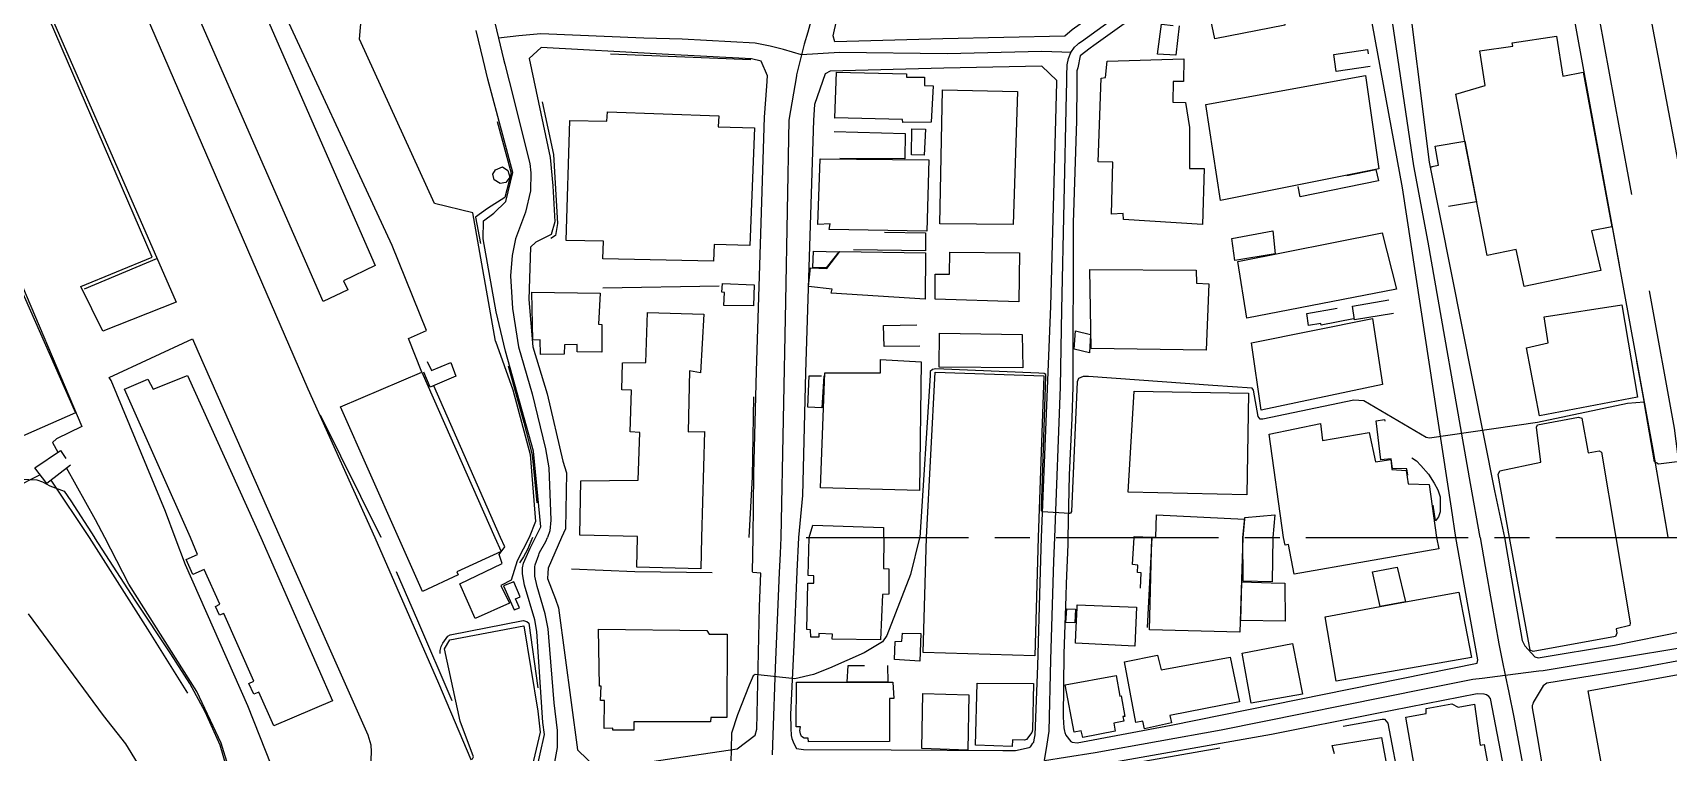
# Model space of a CAD drawing. Header units: millimetres. Extents: x 198785 to 203305, y 542885 to 545889.
# Drawn here: x 200731.4 to 201065.2, y 544460.4 to 544607.3 of the extents above; entities that cross this region are included whole.
import ezdxf

# ---------------------------------------------------------------- set-up
doc = ezdxf.new("R2010")
doc.units = ezdxf.units.MM
for name, pattern in [('FENCE_25K', [54.3, 28.7, -9.2, -16.4]), ('HIDDEN_BULD_25K', [28.8, 18.4, -10.4]), ('HIDDEN_EMD_25K', [50.97, 33.12, -5.36, 7.13, -5.36]), ('HIDDEN_IN_25K', [56.5, 36.5, -20])]:
    doc.linetypes.add(name, pattern=pattern)
for name, color, linetype in [('A0013114', 253, 'Continuous'), ('A0013117', 253, 'Continuous'), ('A0013118', 253, 'Continuous'), ('A0023214', 253, 'Continuous'), ('A0023217', 253, 'Continuous'), ('A0033324', 253, 'Continuous'), ('B0014111', 253, 'Continuous'), ('B0014113', 253, 'Continuous'), ('B0014115', 253, 'Continuous'), ('B0014116', 253, 'Continuous'), ('B0014118', 253, 'Continuous'), ('B0024120', 253, 'Continuous'), ('C0076117', 253, 'Continuous'), ('F0017111', 253, 'Continuous'), ('F0047224', 253, 'Continuous'), ('G0018117', 253, 'Continuous')]:
    doc.layers.add(name, color=color, linetype=linetype)

msp = doc.modelspace()

# ---------------------------------------------------------------- linework, layer by layer
at = {"layer": 'A0013114'}
for points in [[(201065.15, 544504.27), (201064.93, 544505.54), (201062.42, 544520.2), (201062.06, 544522.16), (201039.26, 544646.93), (201036.02, 544665.5)], [(201065.15, 544504.26), (201065.15, 544504.27)]]:
    msp.add_lwpolyline(points, dxfattribs=at)
at = {"layer": 'A0013117'}
for points in [[(200895.1, 544605.41), (200894.77, 544606.62), (200896.73, 544615.45), (200908.95, 544639.68), (200929.26, 544680.81), (200946.98, 544717.17), (200947.73, 544718.6), (200949.03, 544719.5), (200952.53, 544719.63), (200969.44, 544691.81), (200974.62, 544683.76), (200994.59, 544651.23), (200995.35, 544649.58), (200994.86, 544646.05), (200991.31, 544642.39), (200963.49, 544622.09), (200943.49, 544607.84), (200942.03, 544606.53), (200917.14, 544606), (200895.1, 544605.41)], [(201036.02, 544665.5), (201034.07, 544666.21), (201010.74, 544647.92), (201008.77, 544643.83), (201008.5, 544639.71), (201011.38, 544620.53), (201016.33, 544580.86), (201029.67, 544513.75), (201031.73, 544504.26)], [(201021.81, 544504.26), (201020.89, 544510.2), (201010.91, 544575.62), (200999.79, 544636.35), (200995.29, 544637.95), (200966.49, 544618), (200947.96, 544604.65), (200947.22, 544604.12), (200945.12, 544602.56), (200944.68, 544600.11), (200944.5, 544599.47), (200944.48, 544596.79), (200944.43, 544589.24), (200943.74, 544568.47), (200943.69, 544534.98), (200943.47, 544528.61), (200942.92, 544517.03), (200942.66, 544504.25)], [(200834.03, 544504.23), (200835.13, 544506.41), (200833.63, 544521.85), (200827.9, 544542.29), (200826.02, 544550.27), (200823.32, 544565.21), (200823.4, 544568.87), (200825.5, 544570.43), (200827.95, 544572.81), (200829.39, 544578.71), (200824.29, 544597.77), (200823.34, 544601.78), (200821.94, 544607.69)], [(200878.45, 544504.24), (200878.6, 544517.28), (200879.12, 544538.19), (200880.75, 544589.99), (200881.25, 544596.33), (200881.35, 544598.46), (200880.04, 544601.43), (200878.12, 544601.91), (200859.86, 544602.89), (200835.15, 544604.23), (200832.7, 544602), (200837.02, 544581.79), (200837.54, 544576.03), (200837.95, 544568.63), (200837.22, 544566.09), (200834.06, 544564.54), (200833.02, 544563.51), (200832.68, 544552.82), (200833.46, 544543.13), (200836.38, 544533.55), (200839.58, 544519.81), (200840.33, 544517.44), (200840.12, 544505.99), (200839.34, 544504.23)], [(200937.27, 544504.25), (200939.17, 544551.43), (200940.38, 544597.1), (200940.4, 544597.49), (200937.31, 544600.43), (200917.33, 544600), (200894.13, 544599.38), (200893.09, 544598.88), (200890.98, 544592.6), (200890.74, 544589.44), (200889.12, 544537.91), (200888.49, 544512.79), (200887.66, 544504.24)], [(200833.2, 544452.21), (200835.88, 544464.04), (200835.55, 544466.46), (200834.3, 544485.02), (200833.88, 544487.45), (200831.76, 544494.51), (200831.34, 544496.79), (200831.34, 544498.02), (200831.55, 544498.99), (200832.95, 544502.03), (200834.03, 544504.23)], [(200834.03, 544504.23), (200834.03, 544504.23)], [(200839.34, 544504.23), (200836.59, 544497.99), (200836.51, 544496.93), (200836.49, 544495.84), (200838.09, 544491.64), (200838.71, 544489.91), (200842.57, 544460.93), (200846.71, 544456.86), (200875.2, 544461.07), (200878.84, 544463.9), (200879.2, 544465.09), (200879.71, 544490.16), (200879.99, 544496.92), (200878.37, 544497.06), (200878.32, 544497.2), (200878.45, 544504.24)], [(200839.34, 544504.23), (200839.34, 544504.23)], [(200878.45, 544504.24), (200878.45, 544504.24)], [(200887.66, 544504.24), (200887.36, 544497.28), (200886.72, 544482.33), (200886.08, 544468.09), (200886.11, 544465.32), (200886.22, 544463.84), (200886.34, 544463.2), (200886.57, 544462.51), (200886.66, 544462.3), (200887.28, 544461.17), (200888.72, 544460.95), (200906.59, 544460.9), (200929.4, 544460.73), (200931.95, 544460.73), (200934.74, 544461.36), (200935.01, 544461.52), (200935.15, 544461.68), (200935.52, 544462.26), (200935.68, 544462.49), (200935.8, 544462.93), (200935.94, 544463.99), (200936.49, 544478.07), (200937, 544495.08), (200937.27, 544504.25)], [(200887.66, 544504.24), (200887.66, 544504.24)], [(200937.27, 544504.25), (200937.27, 544504.25)], [(200942.66, 544504.25), (200942.61, 544502.81), (200942.3, 544494.87), (200942.2, 544492.26), (200941.85, 544480.49), (200941.67, 544467.56), (200941.79, 544465.42), (200941.93, 544464.7), (200942.02, 544464.45), (200942.23, 544463.92), (200943.23, 544462.63), (200943.54, 544462.48), (200944.53, 544462.32), (200963.69, 544465.95), (201026.15, 544478.58), (201026.32, 544479.27), (201024.35, 544490.18), (201021.82, 544504.26)], [(200942.66, 544504.25), (200942.66, 544504.25)], [(201021.81, 544504.26), (201021.81, 544504.26)], [(201031.73, 544504.26), (201031.73, 544504.26)], [(201031.73, 544504.26), (201033.86, 544491.81), (201035.32, 544483.2), (201035.87, 544482.14), (201037.92, 544479.89), (201038.61, 544479.65), (201054.15, 544482.24), (201068.27, 544485.14)], [(201069.79, 544479.57), (201058.9, 544477.52), (201040.36, 544474.52), (201039.6, 544473.94), (201037.59, 544470.55), (201037.48, 544470.22), (201037.39, 544469.95), (201037.36, 544469.49), (201037.92, 544466.44), (201040.43, 544451.65), (201043.56, 544433.3), (201049.98, 544399.23), (201050.35, 544398.79), (201051.04, 544398.79)], [(201032.71, 544451.61), (201028.87, 544471.4), (201028.52, 544471.79), (201028.07, 544472.09), (201027.58, 544472.23), (201026.15, 544472.36), (201005.32, 544468.22), (200984.16, 544464.06), (200951.85, 544458.33)]]:
    msp.add_lwpolyline(points, dxfattribs=at)
at = {"layer": 'A0013118'}
for points in [[(200811.78, 544546.5), (200804.75, 544563.84), (200780.24, 544616.79), (200817.32, 544665.59), (200821.04, 544669.17), (200844.61, 544700.92), (200871.41, 544737), (200858.24, 544768.9), (200862.25, 544770.99), (200862.18, 544771.43), (200854.61, 544788.66), (200848.28, 544803.07), (200846.79, 544804.25), (200810.09, 544820.18)], [(200745.72, 544546.35), (200741.28, 544555.48), (200755.84, 544561.45), (200729.9, 544621.54), (200715.06, 544615.46), (200709.11, 544628.11), (200707.25, 544630.76), (200693.15, 544640.3), (200692.49, 544641.06), (200692.17, 544642.3), (200691.84, 544643.84), (200702.02, 544658.66), (200723.22, 544684.45), (200729.07, 544692.82), (200732.25, 544701.05), (200733.63, 544711.95), (200733.84, 544720.83), (200729.53, 544741.4), (200741.76, 544747.12), (200756.09, 544715.42), (200760.62, 544702.81), (200718.09, 544649.71), (200760.72, 544552.28), (200745.72, 544546.35)], [(200825.89, 544544.28), (200821.24, 544570.52), (200813.43, 544572.4), (200798.09, 544605.97), (200798.85, 544614.69), (200817.07, 544637.34), (200822.45, 544636.57), (200846.7, 544651.73), (200854.28, 544659.8), (200868.2, 544698.27), (200887.79, 544720.84), (200890.05, 544723.59)], [(200778.15, 544661.81), (200758.06, 544676.13), (200754.96, 544676.44), (200753.62, 544675.76), (200752.25, 544674.53), (200737.16, 544652.78), (200752.63, 544615.4), (200787.55, 544534.6), (200801.21, 544504.23)], [(200697.1, 544631.43), (200741.48, 544526.91), (200736.26, 544524.35), (200735.44, 544523.64), (200736.55, 544521.64)], [(200810.85, 544537.99), (200808.14, 544544.85), (200811.78, 544546.5)], [(200760.51, 544504.22), (200758.5, 544509.55), (200747.41, 544536.29), (200747, 544536.91), (200764.01, 544544.77), (200765.12, 544542.24), (200781.92, 544504.23)], [(200825.89, 544544.28), (200829.39, 544534.38), (200832.91, 544521.16), (200834.01, 544507.47), (200832.73, 544504.23)], [(200826.89, 544504.23), (200813.28, 544535.2)], [(200746.13, 544504.22), (200744.25, 544507.83), (200738.35, 544518.42)], [(200746.13, 544504.22), (200746.13, 544504.22)], [(200774.17, 544448.38), (200769.89, 544462.29), (200764.92, 544472.77), (200751.06, 544494.74), (200746.13, 544504.22)], [(200781.92, 544504.23), (200799.83, 544463.98), (200800.44, 544461.91), (200800.5, 544460.52), (200798.38, 544411.03), (200795.93, 544364.76), (200795.03, 544363.05), (200783.25, 544363.62), (200781.23, 544366.45), (200779.38, 544372.03), (200779.16, 544389.27), (200781.3, 544444.13), (200781.37, 544454.55), (200775.31, 544469.89), (200762.62, 544498.66), (200760.51, 544504.22)], [(200760.51, 544504.22), (200760.51, 544504.22)], [(200781.92, 544504.23), (200781.92, 544504.23)], [(200801.21, 544504.23), (200801.21, 544504.23)], [(200801.21, 544504.23), (200814.24, 544474.52), (200820.8, 544458.89), (200821.15, 544459.03), (200821.35, 544459.47), (200818.67, 544466.73), (200815.47, 544481.54), (200816.57, 544483.33), (200831.67, 544486.22), (200834.52, 544468.76), (200834.98, 544464.51), (200832.28, 544452.94), (200826.8, 544453.25), (200826.25, 544452.84), (200825.79, 544451.94), (200825.03, 544429.58), (200822.76, 544381.43), (200822.46, 544378.99), (200816.79, 544378.96), (200816.58, 544373.98), (200818.1, 544358.92), (200819.24, 544359.18)], [(200832.73, 544504.23), (200830.29, 544499.49), (200829.06, 544495.52), (200826.93, 544494.42), (200828.72, 544490.82), (200821.7, 544487.69), (200818.61, 544494.8), (200827.24, 544498.94), (200826.62, 544500.78), (200827.73, 544502.32), (200826.89, 544504.23)], [(200826.89, 544504.23), (200826.89, 544504.23)], [(200832.73, 544504.23), (200832.73, 544504.23)]]:
    msp.add_lwpolyline(points, dxfattribs=at)
at = {"layer": 'A0023214'}
msp.add_lwpolyline([(201016.04, 544797.6), (201021.46, 544782.88), (201022.48, 544779.77), (201035.06, 544741.28), (201037.48, 544732.85), (201043.97, 544710.28), (201048.74, 544684.49), (201049.01, 544683.04), (201050.02, 544677.56), (201051.4, 544670.12), (201051.53, 544669.42), (201051.63, 544668.89), (201051.73, 544668.24), (201056.6, 544636.35), (201065.91, 544587.09), (201077.71, 544524.59), (201079.96, 544512.68), (201080.75, 544508.54), (201081.55, 544504.27), (201081.55, 544504.27)], dxfattribs=at)
at = {"layer": 'A0023217'}
for points in [[(200949.02, 544729.97), (200945.23, 544722.59), (200944.89, 544721.92), (200944.28, 544720.68), (200916.52, 544664.16), (200906.25, 544643.26), (200892.25, 544615.45), (200890.42, 544610.39), (200889.56, 544607.36), (200888.87, 544604.94), (200888.32, 544602.75)], [(200943.27, 544603.22), (200944.01, 544604.32), (200944.64, 544604.86), (200944.91, 544605.1), (200945.41, 544605.46), (200970.26, 544623.47), (200991.31, 544638.72), (200995.1, 544641.48), (200997.5, 544643.23), (201001.3, 544645.99)], [(201026.77, 544504.26), (201024.77, 544515.28), (201016.19, 544564.54), (201013.2, 544580.1), (201005.1, 544635.27), (201004.28, 544638.07), (201003, 544642.43), (201002.82, 544642.81), (201001.3, 544645.99)], [(200825.67, 544609.53), (200826.48, 544606.16)], [(200888.32, 544602.75), (200884.62, 544603.8), (200881.88, 544604.49), (200878.83, 544605.1), (200863.93, 544605.91), (200856.1, 544606.16), (200835.13, 544607.03), (200830.63, 544606.6), (200826.48, 544606.16)], [(200826.48, 544606.16), (200827.52, 544601.88), (200827.78, 544600.83), (200828.62, 544597.39), (200832.89, 544580.58), (200833.06, 544578.67), (200833.01, 544575), (200831.99, 544570.66), (200829.96, 544565.19), (200829.24, 544561.81), (200828.9, 544557.61), (200829.16, 544553.19), (200829.3, 544550.94), (200830.58, 544543.13), (200833.37, 544533.55), (200836.09, 544522.35), (200836.76, 544518.46), (200837.16, 544507.8), (200836.95, 544505.56), (200836.49, 544504.23), (200836.49, 544504.23)], [(200888.32, 544602.75), (200887.71, 544600.31), (200887.3, 544598.67), (200887.25, 544598.45), (200885.74, 544589.44), (200885.01, 544552.37), (200884.06, 544504.24), (200884.06, 544504.24)], [(200943.27, 544603.22), (200941.44, 544603.28), (200937.31, 544603.43), (200918.04, 544602.96), (200896.07, 544603.23), (200888.32, 544602.75)], [(200939.97, 544504.25), (200939.97, 544504.25), (200941.11, 544534.98), (200941.44, 544550.69), (200942.38, 544594.76), (200942.42, 544597.14), (200942.45, 544598.49), (200942.49, 544600.62), (200942.5, 544600.71), (200942.74, 544601.98), (200943.27, 544603.22)], [(200837.58, 544456.15), (200838.51, 544461.35), (200838.5, 544464.85), (200837.8, 544470.47), (200836.77, 544483.9), (200836.61, 544485.62), (200835.99, 544488.62), (200834.37, 544494.23), (200833.91, 544496.32), (200833.89, 544498.26), (200833.98, 544498.63), (200834.68, 544500.69), (200834.76, 544500.96), (200834.84, 544501.18), (200836.12, 544503.42), (200836.49, 544504.23)], [(200884.06, 544504.24), (200883.91, 544500.96), (200883.73, 544497.1), (200882.93, 544477.66), (200882.47, 544463.87), (200882.31, 544459.88)], [(200937.89, 544458.73), (200938.43, 544462.07), (200938.86, 544464.7), (200939.17, 544479.28), (200939.67, 544494.98), (200939.81, 544499.41), (200939.97, 544504.25)], [(201026.77, 544504.26), (201026.77, 544504.26), (201027.81, 544498.34), (201029.11, 544491), (201030.6, 544482.52), (201030.73, 544481.88), (201031.29, 544479.15), (201031.9, 544476.13)], [(201031.9, 544476.13), (201038.74, 544477), (201039.61, 544477.11), (201069.12, 544482), (201085.16, 544484.66)], [(200937.89, 544458.73), (200942.17, 544459.39), (200948.19, 544460.33), (200973.92, 544465.01), (201015.73, 544473.4), (201025.26, 544475.29), (201027.21, 544475.54), (201031.9, 544476.13)], [(201031.9, 544476.13), (201032.62, 544472.59), (201033.64, 544467.56), (201041.31, 544426.12), (201046.49, 544397.8), (201048.03, 544389.41)]]:
    msp.add_lwpolyline(points, dxfattribs=at)
at = {"layer": 'A0033324', "linetype": 'HIDDEN_IN_25K', "flags": 128}
msp.add_lwpolyline([(201065.15, 544504.26), (201065.15, 544504.27), (201062.42, 544520.2), (201050.84, 544583.57), (201039.26, 544646.93), (201036.02, 544665.5), (201039.53, 544666.32), (201040.94, 544666.36), (201047.73, 544628.43), (201055.14, 544587.86), (201059.73, 544562.76), (201066.35, 544526.53), (201069.21, 544504.27)], dxfattribs=at)
at = {"layer": 'B0014111'}
for points in [[(200986.92, 544608.79), (200972.64, 544606.02), (200969.85, 544619.33), (200983.66, 544629.73), (200985.24, 544630.61), (200998.48, 544632.8), (201001.7, 544613.86), (200986.59, 544610.9), (200986.92, 544608.79)], [(201023.66, 544585.1), (201021.8, 544594.69), (201027.82, 544596.51), (201026.69, 544603.55), (201033.4, 544604.48), (201033.28, 544605.2), (201042.31, 544606.54), (201043.66, 544598.38), (201047.81, 544599.2), (201053.62, 544567.65), (201049.49, 544566.85), (201051.41, 544558.72), (201035.75, 544555.43), (201034.14, 544563.03), (201028.17, 544561.82), (201023.66, 544585.1)], [(200914.77, 544589.02), (200908.96, 544588.92), (200908.91, 544589.54), (200895.04, 544589.88), (200895.11, 544589.91), (200895.44, 544599.18), (200909.69, 544598.89), (200909.72, 544598.21), (200913.37, 544598.21), (200913.42, 544596.5), (200915.13, 544596.44), (200914.77, 544589.02)], [(200966.28, 544601.92), (200966.27, 544597.3), (200964.13, 544597.3), (200964.06, 544593.07), (200966.67, 544593.03), (200967.46, 544587.89), (200967.45, 544579.51), (200970.44, 544579.51), (200970.13, 544568.09), (200953.98, 544569.14), (200953.93, 544570.35), (200951.56, 544570.25), (200951.8, 544580.81), (200948.8, 544580.88), (200949.46, 544598.01), (200950.35, 544598.13), (200950.68, 544601.45), (200966.28, 544601.92)], [(200932.38, 544595.24), (200931.45, 544568.13), (200916.5, 544568.23), (200917.03, 544595.6), (200932.38, 544595.24)], [(200871.41, 544590.32), (200871.31, 544588.05), (200878.72, 544587.86), (200877.72, 544563.83), (200870.45, 544564.01), (200870.35, 544560.66), (200847.77, 544561.11), (200847.88, 544564.72), (200840.27, 544564.87), (200841.01, 544589.32), (200848.58, 544589.18), (200848.68, 544591.11), (200871.41, 544590.32)], [(200914.28, 544581.33), (200913.84, 544566.72), (200893.97, 544567.07), (200894.11, 544568.23), (200891.61, 544568.12), (200892.09, 544581.52), (200914.28, 544581.33)], [(200984.93, 544562.14), (200976.74, 544560.75), (200976.12, 544565.27), (200984.44, 544566.85), (200984.93, 544562.14)], [(201009.69, 544554.93), (200979.16, 544549), (200977.34, 544560.57), (201006.76, 544566.42), (201009.69, 544554.93)], [(200913.58, 544562.32), (200913.53, 544552.89), (200894.38, 544554.07), (200894.53, 544554.94), (200889.74, 544555.46), (200890.16, 544559.28), (200893.49, 544559.16), (200896.14, 544562.61), (200913.58, 544562.32)], [(200932.77, 544562.33), (200932.63, 544552.35), (200915.57, 544552.9), (200915.55, 544558.01), (200918.51, 544557.98), (200918.58, 544562.47), (200932.77, 544562.33)], [(200878.62, 544555.82), (200878.53, 544551.5), (200872.46, 544551.59), (200872.58, 544554.22), (200872.06, 544554.32), (200872.15, 544556.07), (200878.62, 544555.82)], [(201006.83, 544535.48), (200982.07, 544530.19), (200980.12, 544543.94), (201004.82, 544548.94), (201006.83, 544535.48)], [(201058.9, 544532.85), (201038.9, 544529.07), (201036.19, 544542.94), (201040.63, 544543.93), (201039.86, 544549.25), (201055.66, 544551.7), (201058.9, 544532.85)], [(200933.35, 544545.64), (200933.47, 544538.88), (200916.41, 544539), (200916.43, 544545.91), (200933.35, 544545.64)], [(200912.73, 544540.06), (200912.34, 544513.85), (200892.15, 544514.34), (200893.05, 544537.82), (200904.43, 544537.85), (200904.44, 544540.59), (200912.73, 544540.06)], [(200806.08, 544504.23), (200794.25, 544530.87), (200810.85, 544537.99), (200825.72, 544504.23)], [(200913.81, 544504.24), (200915.58, 544537.96), (200937.72, 544537.2), (200936.55, 544504.25)], [(200979.48, 544533.66), (200979.17, 544512.91), (200954.92, 544513.46), (200956.16, 544534.1), (200979.48, 544533.66)], [(200986.67, 544504.25), (200986.67, 544504.25), (200983.69, 544525.29), (200994.2, 544527.52), (200994.61, 544524.03), (201004.09, 544525.64), (201005.42, 544519.7), (201008.57, 544520.13), (201008.76, 544518.11), (201011.68, 544517.91), (201012.05, 544515.17), (201016.37, 544515.07), (201017.85, 544504.26)], [(201032.77, 544504.26), (201030.42, 544517.1), (201030.81, 544517.81), (201039.16, 544519.59), (201038.23, 544526.74), (201038.48, 544527.26), (201046.86, 544528.8), (201047.49, 544528.59), (201048.78, 544521.51), (201051.02, 544521.91), (201051.53, 544521.62), (201054.46, 544504.26)], [(200978.34, 544504.25), (200978.34, 544504.25), (200978.78, 544508.33), (200984.86, 544508.86), (200984.45, 544504.25), (200984.45, 544504.25)], [(200959.76, 544504.25), (200959.76, 544504.31), (200960.6, 544504.32), (200960.76, 544508.85), (200978.65, 544507.97), (200978.34, 544504.25), (200978.34, 544504.25)], [(200825.72, 544504.23), (200825.72, 544504.23), (200827.02, 544501.36), (200817.98, 544497.24), (200818.26, 544496.63), (200810.96, 544493.24), (200806.09, 544504.23), (200806.08, 544504.23)], [(200936.55, 544504.25), (200936.55, 544504.25), (200935.88, 544480.09), (200913.14, 544480.77), (200913.81, 544504.24), (200913.81, 544504.24)], [(200978.34, 544504.25), (200977.7, 544484.89), (200959.29, 544485.37), (200959.76, 544504.25), (200959.76, 544504.25)], [(200984.45, 544504.25), (200984.34, 544495.19), (200978.44, 544495.35), (200978.34, 544504.25)], [(201017.85, 544504.26), (201017.85, 544504.26), (201018.31, 544501.94), (200988.79, 544496.78), (200987.63, 544502.78), (200986.97, 544502.69), (200986.67, 544504.25)], [(201054.46, 544504.26), (201054.46, 544504.26), (201057.4, 544486.83), (201057.31, 544486.29), (201054.52, 544485.6), (201054.63, 544484.7), (201054.36, 544484.03), (201037.56, 544480.99), (201036.98, 544481.24), (201032.77, 544504.26), (201032.77, 544504.26)], [(201011.5, 544491.07), (201006.38, 544490.13), (201004.78, 544497.25), (201009.82, 544498.21), (201011.5, 544491.07)], [(200986.94, 544494.89), (200986.95, 544487.16), (200977.95, 544487.31), (200978.12, 544495.17), (200984.14, 544494.98), (200986.94, 544494.89)], [(200956.64, 544490.02), (200956.3, 544482.03), (200944.2, 544482.69), (200944.28, 544484.53), (200944.51, 544489.9), (200944.54, 544490.52), (200956.64, 544490.02)], [(200912.66, 544484.64), (200912.44, 544478.98), (200907.3, 544479.32), (200907.41, 544482.98), (200908.78, 544483.06), (200908.88, 544484.69), (200912.66, 544484.64)], [(200960.92, 544480.24), (200961.67, 544477.21), (200975.77, 544479.83), (200977.63, 544470.69), (200963.46, 544467.89), (200963.76, 544466.39), (200958.25, 544465.17), (200957.95, 544466.75), (200956.5, 544466.48), (200954.18, 544478.85), (200960.92, 544480.24)], [(200952.53, 544476.1), (200953.25, 544471.88), (200953.55, 544471.92), (200954.3, 544467.73), (200953.89, 544467.71), (200954.04, 544466.77), (200952.02, 544466.36), (200952.3, 544464.71), (200945.7, 544463.41), (200945.39, 544464.77), (200943.94, 544464.48), (200942.11, 544474.15), (200952.53, 544476.1)], [(201072.47, 544449.47), (201044.33, 544444.43), (201043.05, 544451.67), (201043, 544451.96), (201052.31, 544453.48), (201048.83, 544472.97), (201067.56, 544476.32), (201072.04, 544451.82), (201072.47, 544449.47)], [(200906.91, 544474.7), (200907.11, 544471.36), (200906.28, 544471.36), (200906.25, 544462.62), (200889.7, 544462.56), (200889.66, 544463.3), (200889.45, 544463.26), (200888.84, 544463.29), (200888.31, 544463.61), (200888.06, 544464.16), (200887.97, 544464.86), (200888.08, 544465.56), (200887.2, 544465.58), (200887.27, 544474.7), (200906.91, 544474.7)]]:
    msp.add_lwpolyline(points, dxfattribs=at)
at = {"layer": 'B0014113'}
for points in [[(200847.53, 544547.68), (200847.58, 544542.09), (200842.52, 544542.1), (200842.51, 544543.65), (200839.94, 544543.57), (200839.88, 544541.63), (200835.01, 544541.58), (200834.95, 544544.56), (200833.47, 544544.51), (200833.26, 544554.32), (200847.2, 544554.08), (200846.87, 544547.77), (200847.53, 544547.68)], [(200889.86, 544504.24), (200889.86, 544504.24), (200890.64, 544506.72), (200905.04, 544506.26), (200905.05, 544504.24), (200905.05, 544504.24)], [(200905.06, 544504.24), (200905.01, 544497.93), (200906.1, 544497.85), (200906.09, 544492.66), (200904.82, 544492.61), (200904.41, 544483.35), (200894.54, 544483.49), (200894.59, 544484.53), (200891.86, 544484.66), (200891.85, 544483.87), (200890.23, 544483.9), (200890.16, 544485.39), (200889.37, 544485.46), (200889.6, 544494.88), (200890.8, 544494.91), (200890.84, 544496.43), (200889.66, 544496.46), (200889.86, 544504.24)], [(201011.5, 544491.07), (201022.4, 544493.06), (201024.97, 544479.76), (200997.42, 544474.94), (200995.12, 544488.07), (201006.38, 544490.13), (201011.5, 544491.07)], [(200990.52, 544472.27), (200980.06, 544470.41), (200978.21, 544480.63), (200988.46, 544482.63), (200990.52, 544472.27)], [(200922.46, 544472.09), (200922.25, 544460.86), (200912.88, 544461.14), (200913.06, 544472.4), (200922.46, 544472.09)], [(200934.19, 544463.03), (200933.78, 544462.88), (200931.32, 544462.96), (200931.31, 544461.57), (200923.77, 544461.88), (200924.11, 544474.49), (200935.65, 544474.43), (200935.4, 544464.91), (200935.31, 544464.44), (200934.19, 544463.03)], [(201013.28, 544457.74), (201011.63, 544467.58), (201015.75, 544468.31), (201015.75, 544469.34), (201021.01, 544470.27)], [(201021.01, 544470.27), (201022.25, 544469.62), (201025.6, 544470.22), (201026.77, 544461.87), (201027.6, 544461.96), (201029.48, 544451.59)], [(200997.04, 544460.06), (200996.6, 544461.76), (201006.61, 544463.39)], [(201006.61, 544463.39), (201008.84, 544451.48)]]:
    msp.add_lwpolyline(points, dxfattribs=at)
at = {"layer": 'B0014115'}
for points in [[(200813.2, 544666.18), (200775.96, 544617.49), (200771.13, 544621.38), (200767.72, 544617), (200769.73, 544612.46), (200776.94, 544615.45), (200801.34, 544559.73), (200794.87, 544556.64), (200795.74, 544554.77), (200790.67, 544552.41), (200761.28, 544619.74), (200804.44, 544675.81), (200808.4, 544672.6), (200807.01, 544670.57), (200813.2, 544666.18)], [(200695.42, 544631.06), (200740.18, 544529.66), (200728.23, 544524.43), (200721.26, 544540.69), (200718.91, 544539.75), (200717.74, 544542.55), (200720.19, 544543.54), (200691.99, 544607.06), (200690.52, 544606.5), (200689.86, 544606.24), (200688.8, 544609.16), (200690.51, 544609.86), (200690.84, 544609.99), (200690.5, 544610.76), (200683.81, 544626.03), (200690.41, 544628.89), (200695.42, 544631.06)], [(201006.12, 544579.48), (200973.8, 544572.98), (200970.79, 544592.58), (201003.37, 544598.53), (201006.12, 544579.48)], [(200971.38, 544556.03), (200970.83, 544542.49), (200947.4, 544542.78), (200947.1, 544558.9), (200968.83, 544558.81), (200968.87, 544556.12), (200971.38, 544556.03)], [(200854.85, 544504.24), (200854.85, 544504.47), (200843.06, 544504.74), (200843.24, 544515.82), (200854.96, 544515.95), (200855.28, 544525.67), (200853.33, 544525.81), (200853.62, 544534.31), (200851.65, 544534.37), (200851.79, 544539.91), (200856.56, 544539.96), (200856.86, 544550.16), (200868.34, 544549.83), (200867.72, 544537.86), (200865.43, 544538.24), (200865.17, 544525.83), (200868.48, 544525.85), (200867.9, 544504.24), (200867.9, 544504.24)], [(200763.63, 544504.22), (200763.63, 544504.22), (200750.17, 544534.48), (200754.92, 544536.53), (200756.01, 544534.53), (200763.03, 544537.27), (200777.96, 544504.23), (200777.96, 544504.23)], [(200777.96, 544504.23), (200792.61, 544470.93), (200780.6, 544465.79), (200777.6, 544472.67), (200776.54, 544472.24), (200775.53, 544474.42), (200776.52, 544474.94), (200770.46, 544488.69), (200769.56, 544488.37), (200768.75, 544490.14), (200769.61, 544490.6), (200766.44, 544497.69), (200764.07, 544496.7), (200762.72, 544499.75), (200765.05, 544500.79), (200763.63, 544504.22)], [(200867.9, 544504.24), (200867.73, 544497.82), (200854.7, 544498.21), (200854.85, 544504.24), (200854.85, 544504.24)], [(200869.8, 544467.47), (200869.74, 544466.58), (200854.1, 544466.59), (200854.09, 544464.93), (200849.79, 544464.94), (200849.79, 544465.3), (200848.06, 544465.27), (200848.08, 544470.99), (200847.29, 544470.98), (200847.4, 544473.89), (200847.06, 544473.89), (200846.85, 544485.49), (200869.01, 544485.22), (200869.47, 544484.5), (200873.11, 544484.47), (200873.04, 544467.51), (200869.8, 544467.47)]]:
    msp.add_lwpolyline(points, dxfattribs=at)
at = {"layer": 'B0014116', "linetype": 'HIDDEN_BULD_25K', "flags": 128}
for points in [[(200965.32, 544608.63), (200964.68, 544602.64), (200960.93, 544602.85), (200961.72, 544609.01), (200965.32, 544608.63)], [(201004.34, 544600.37), (200997.4, 544599.36), (200996.88, 544602.8), (201003.77, 544603.86), (201004.34, 544600.37)], [(200909.44, 544586.66), (200909.36, 544581.49), (200893.09, 544581.64), (200893.16, 544587.17), (200909.44, 544586.66)], [(200913.57, 544587.59), (200913.3, 544582.25), (200910.73, 544582.36), (200910.82, 544587.66), (200913.57, 544587.59)], [(200828, 544576.69), (200826.82, 544576.5), (200825.56, 544577.26), (200825.29, 544578.36), (200825.88, 544579.3), (200827.32, 544579.86), (200828.36, 544579.14), (200828.78, 544577.8), (200828, 544576.69)], [(201006, 544577.01), (200990.06, 544573.78), (200989.6, 544576.13), (201005.47, 544579.33), (201006, 544577.01)], [(200913.62, 544566.42), (200913.62, 544562.76), (200898.57, 544562.93), (200898.88, 544566.68), (200913.62, 544566.42)], [(200895.9, 544562.54), (200893.34, 544559.24), (200890.6, 544559.33), (200890.73, 544562.67), (200895.9, 544562.54)], [(201009.11, 544549.93), (201001.12, 544548.66), (201000.72, 544551.45), (201008.69, 544552.83), (201009.11, 544549.93)], [(201000.95, 544548.89), (200994.35, 544547.56), (200994.29, 544547.91), (200991.73, 544547.53), (200991.37, 544549.93), (201000.55, 544551.52), (201000.95, 544548.89)], [(200912.41, 544543.31), (200905.13, 544543.18), (200905.03, 544547.47), (200912.31, 544547.68), (200912.41, 544543.31)], [(200947.24, 544545.67), (200947.04, 544541.93), (200943.93, 544542.66), (200944.22, 544546.4), (200947.24, 544545.67)], [(200811.94, 544540.18), (200812.83, 544538.29), (200816.76, 544539.94), (200817.79, 544537.16), (200812.56, 544534.89), (200810.58, 544539.54), (200811.94, 544540.18)], [(200892.85, 544537.25), (200892.47, 544530.72), (200889.58, 544530.83), (200889.84, 544537.24), (200892.85, 544537.25)], [(201012.84, 544520.46), (201013.77, 544519.88), (201014.67, 544518.96), (201016.21, 544517.17), (201017.4, 544515.29), (201018.12, 544513.99), (201018.58, 544512.5), (201018.62, 544510.81), (201018.63, 544509.47), (201018.25, 544508.42), (201017.65, 544507.63), (201016.53, 544515.27), (201012.23, 544515.38), (201011.81, 544518.22), (201008.88, 544518.33), (201008.62, 544520.28), (201006.5, 544520.06), (201005.56, 544528.05), (201007.28, 544528.32), (201007.57, 544526.78), (201007.85, 544526.02), (201008.13, 544525.39), (201008.43, 544524.85), (201008.83, 544524.33), (201009.27, 544523.78), (201009.94, 544522.94), (201010.85, 544522.02), (201011.81, 544521.27), (201012.84, 544520.46)], [(200739.12, 544519.01), (200734.3, 544515.28), (200731.88, 544518.46), (200737.09, 544522), (200739.12, 544519.01)], [(200959.76, 544504.25), (200959.76, 544504.25), (200958.8, 544485.45), (200957.19, 544485.51), (200957.61, 544497), (200956.85, 544497.1), (200956.92, 544498.61), (200955.85, 544498.74), (200956.19, 544504.25)], [(200956.19, 544504.25), (200956.19, 544504.25), (200956.2, 544504.42), (200959.76, 544504.31), (200959.76, 544504.25)], [(200944.17, 544489.59), (200944.08, 544486.79), (200942.25, 544486.88), (200942.42, 544489.69), (200944.17, 544489.59)], [(200905.86, 544478.08), (200905.88, 544474.72), (200897.58, 544474.72), (200897.82, 544478.11), (200905.86, 544478.08)]]:
    msp.add_lwpolyline(points, dxfattribs=at)
at = {"layer": 'B0014118', "linetype": 'HIDDEN_BULD_25K', "flags": 128}
msp.add_lwpolyline([(201023.66, 544585.1), (201026.04, 544572.77), (201020.1, 544571.73), (201019.44, 544575.72), (201017.64, 544575.47), (201016.91, 544579.94), (201018.28, 544580.19), (201017.59, 544584.13), (201023.66, 544585.1)], dxfattribs=at)
at = {"layer": 'B0024120', "linetype": 'FENCE_25K', "flags": 128}
for points in [[(200889.77, 544722.75), (200874.03, 544704.76), (200869.22, 544698.21), (200865.58, 544688.52), (200858.24, 544665.74), (200855.09, 544657.86), (200847.11, 544650.97), (200820.92, 544635.07), (200819.81, 544631.36), (200819.37, 544622.57), (200820.82, 544609.19), (200829.05, 544578.6), (200827.75, 544573.63), (200824.23, 544571.4), (200821.77, 544569.61), (200825.69, 544549.42), (200831.66, 544527.67), (200833.36, 544521.09), (200834.68, 544506.75), (200833.43, 544504.23)], [(200877.97, 544601.73), (200834.93, 544603.47), (200833.39, 544602.13), (200837.7, 544582.38), (200838.5, 544568.32), (200838.07, 544565.85), (200835.48, 544564.1), (200833.75, 544563.26), (200834.48, 544554.91), (200871.47, 544555.59)], [(200877.62, 544504.24), (200878.31, 544516.58), (200878.92, 544551.58), (200878.54, 544552.05)], [(200802.55, 544504.23), (200802.55, 544504.23), (200790.18, 544529.2)], [(200817.04, 544470.89), (200810.02, 544487.21), (200802.85, 544503.57), (200802.55, 544504.23)], [(200833.43, 544504.23), (200833.43, 544504.23), (200832.4, 544501.77), (200831.58, 544500.31), (200830.77, 544499.09)], [(200841.4, 544497.86), (200854.32, 544497.29), (200877.15, 544497.04), (200877.5, 544497.17), (200877.62, 544504.24), (200877.62, 544504.24)], [(200945.35, 544456.34), (201006.8, 544467.14), (201007.23, 544467.14), (201007.94, 544466.36), (201017.62, 544414.92), (201017.34, 544414.48), (200945.71, 544401.03), (200939.73, 544400.14)]]:
    msp.add_lwpolyline(points, dxfattribs=at)
at = {"layer": 'C0076117'}
msp.add_lwpolyline([(200829.62, 544495.19), (200827.51, 544494.37), (200829.68, 544489.46), (200830.79, 544489.89), (200829.95, 544491.71), (200830.87, 544492.11), (200829.62, 544495.19)], dxfattribs=at)
at = {"layer": 'F0017111'}
for points, elevation in [([(201075.77, 544520.73), (201063.13, 544519.2), (201062.36, 544519.65), (201060.31, 544531.48), (201060.21, 544531.85), (201056.83, 544531.56), (201038.49, 544527.71), (201016.43, 544524.49), (201015.75, 544524.66), (201003.02, 544532.12), (201000.98, 544532.29), (200982.44, 544528.38), (200981.89, 544528.38), (200981.48, 544528.93), (200980.52, 544534.27), (200980.24, 544534.68), (200972.19, 544535.25), (200946.83, 544537.08), (200945.74, 544537.08), (200944.78, 544536.67), (200944.51, 544535.98), (200943.41, 544509.51), (200943.16, 544509.22), (200942.95, 544509.15), (200937.46, 544509.47), (200937.28, 544509.65), (200937.24, 544510.04), (200938.16, 544537.13), (200938.13, 544537.48), (200937.84, 544537.67), (200936.72, 544537.75), (200915.68, 544538.63), (200915.02, 544538.52), (200914.57, 544538.08), (200914.57, 544537.3), (200912.41, 544504.24), (200912.41, 544504.24)], 30), ([(200729.1, 544516.14), (200732.3, 544516.02), (200733.42, 544515.58), (200734.93, 544514.78), (200737.88, 544513.69), (200739.18, 544511.74), (200744.05, 544504.22), (200744.05, 544504.22)], 30), ([(200744.05, 544504.22), (200744.09, 544504.16)], 30), ([(200773.71, 544448.05), (200769.65, 544461.83), (200766.61, 544468.68), (200763.52, 544474.41), (200759.64, 544480.5), (200752.34, 544491.42), (200744.09, 544504.16)], 30), ([(200912.39, 544504.17), (200910.55, 544496.66), (200905.69, 544484.22), (200904.81, 544482.94), (200901.07, 544480.67), (200893.99, 544477.58), (200890.75, 544476.28), (200886.96, 544475.38), (200878.86, 544476.25), (200878.45, 544476), (200877.61, 544474.11), (200875.21, 544468.05), (200874.01, 544464.31), (200873.99, 544464.19), (200873.9, 544458.17)], 30), ([(200912.41, 544504.24), (200912.39, 544504.17)], 30), ([(200730.49, 544488.64), (200745.79, 544467.92), (200750.34, 544462.13), (200752.74, 544458.26)], 40)]:
    msp.add_lwpolyline(points, dxfattribs=dict(at, elevation=elevation))
at = {"layer": 'F0047224'}
for points in [[(200732.97, 544517.04), (200727.3, 544514.14), (200697.28, 544558.93), (200684.41, 544590.39), (200686.33, 544594), (200676.01, 544630.18), (200677.61, 544647.1), (200684.01, 544660.28), (200707.16, 544686.74), (200716.89, 544695.05), (200723.72, 544747.69), (200745.53, 544755.45), (200763.94, 544717.5), (200783.24, 544707.45), (200794.58, 544717.28), (200796.31, 544719.6), (200794.83, 544749.12), (200826.8, 544764.98), (200820.11, 544781.11), (200756.61, 544805.04), (200722.79, 544884.03), (200785.67, 544911.54), (200791.53, 544897.09)], [(200756.67, 544561.1), (200741.95, 544554.89)], [(200743.02, 544504.22), (200735.18, 544515.96)], [(200743.03, 544504.22), (200743.02, 544504.22)], [(200763.09, 544472.44), (200754.95, 544485.49), (200743.03, 544504.22)], [(200814.59, 544480.54), (200814.59, 544481.2), (200814.8, 544482), (200815.09, 544482.68), (200816.11, 544484.07), (200816.6, 544484.4), (200831.48, 544487.27), (200832.23, 544487.1), (200832.64, 544486.74), (200834.51, 544473.52)]]:
    msp.add_lwpolyline(points, dxfattribs=at)
at = {"layer": 'G0018117', "linetype": 'HIDDEN_EMD_25K', "flags": 128}
msp.add_lwpolyline([(201228.22, 544504.22), (200884.25, 544504.17)], dxfattribs=at)

doc.saveas('drawing.dxf')
